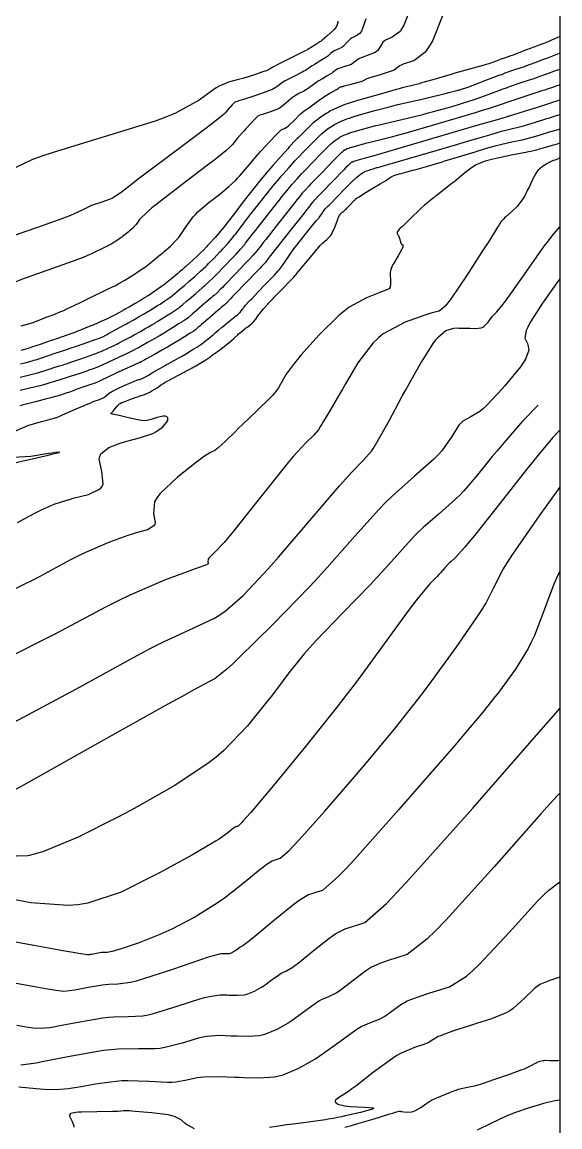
# Model space of a CAD drawing. Header units: metres. Extents: x 837117 to 838479, y 1189012 to 1191015.
# Drawn here: x 838386.8 to 838476.5, y 1190327.7 to 1190512 of the extents above; entities that cross this region are included whole.
import ezdxf

# ---------------------------------------------------------------- set-up
doc = ezdxf.new("R2010")
doc.units = ezdxf.units.M
doc.header["$LTSCALE"] = 0.3
for name, color, linetype in [('COTAS 10', 1, 'Continuous'), ('COTAS INT', 252, 'Continuous'), ('MARCO IMP', 130, 'Continuous')]:
    doc.layers.add(name, color=color, linetype=linetype)

msp = doc.modelspace()

# ---------------------------------------------------------------- linework, layer by layer
at = {"layer": 'COTAS 10'}
for points in [[(838444.13, 1190512.55), (838443.78, 1190511.51), (838443.4, 1190510.48), (838443.27, 1190510.26), (838443.12, 1190510.08), (838442.51, 1190509.67), (838441.85, 1190509.38), (838441.68, 1190509.26), (838441.51, 1190509.13), (838440.94, 1190508.54), (838440.42, 1190507.97), (838440.27, 1190507.84), (838440.13, 1190507.74), (838439.62, 1190507.51), (838439.11, 1190507.32), (838438.97, 1190507.25), (838438.83, 1190507.16), (838438.32, 1190506.77), (838437.8, 1190506.32), (838437.65, 1190506.21), (838437.49, 1190506.1), (838436.91, 1190505.72), (838436.36, 1190505.39), (838436.22, 1190505.3), (838436.09, 1190505.23), (838435.67, 1190504.98), (838435.29, 1190504.75), (838435.19, 1190504.68), (838435.08, 1190504.61), (838434.7, 1190504.33), (838434.06, 1190503.93), (838433.8, 1190503.79), (838433.5, 1190503.63), (838432.1, 1190502.92), (838430.7, 1190502.19), (838430.4, 1190502.01), (838430.13, 1190501.84), (838429.46, 1190501.31), (838428.6, 1190500.78), (838428.22, 1190500.61), (838427.77, 1190500.43), (838425.61, 1190499.68), (838423.54, 1190499.03), (838423.14, 1190498.9), (838422.82, 1190498.8), (838422.29, 1190498.63), (838422.21, 1190498.55), (838422.17, 1190498.5), (838422.12, 1190498.45), (838421.85, 1190498.17), (838421.52, 1190497.81), (838421.43, 1190497.71), (838421.33, 1190497.6), (838421.01, 1190497.22), (838420.7, 1190496.86), (838420.62, 1190496.77), (838420.55, 1190496.69), (838420.3, 1190496.45), (838418.93, 1190495.4), (838418.16, 1190494.81), (838417.2, 1190494.09), (838412.32, 1190490.42), (838407.29, 1190486.62), (838406.23, 1190485.82), (838405.33, 1190485.13), (838403.33, 1190483.57), (838402.2, 1190482.81), (838401.86, 1190482.63), (838401.5, 1190482.46), (838400.07, 1190481.96), (838398.69, 1190481.51), (838398.35, 1190481.37), (838398.03, 1190481.24), (838397.05, 1190480.71), (838395.35, 1190479.92), (838394.58, 1190479.61), (838393.69, 1190479.27), (838389.37, 1190477.74), (838385.14, 1190476.27)], [(838386.5, 1190452.74), (838387.8, 1190453.06), (838389.12, 1190453.4), (838389.44, 1190453.49), (838389.74, 1190453.57), (838390.66, 1190453.86), (838391.47, 1190454.14), (838391.7, 1190454.21), (838391.93, 1190454.29), (838392.79, 1190454.56), (838393.68, 1190454.83), (838393.93, 1190454.91), (838394.18, 1190454.99), (838395.1, 1190455.3), (838396.12, 1190455.64), (838396.42, 1190455.74), (838396.74, 1190455.85), (838397.98, 1190456.28), (838399.27, 1190456.76), (838399.62, 1190456.9), (838399.96, 1190457.04), (838401.16, 1190457.56), (838402.29, 1190458.1), (838402.59, 1190458.25), (838402.89, 1190458.41), (838403.92, 1190458.95), (838404.93, 1190459.5), (838405.21, 1190459.66), (838405.49, 1190459.82), (838406.52, 1190460.39), (838407.45, 1190460.91), (838407.67, 1190461.03), (838407.87, 1190461.15), (838408.46, 1190461.49), (838409.04, 1190461.83), (838409.23, 1190461.95), (838409.44, 1190462.08), (838410.32, 1190462.62), (838411.21, 1190463.19), (838411.43, 1190463.32), (838411.63, 1190463.45), (838412.25, 1190463.85), (838412.78, 1190464.22), (838412.93, 1190464.32), (838413.07, 1190464.43), (838413.59, 1190464.85), (838414.23, 1190465.4), (838414.46, 1190465.59), (838414.71, 1190465.8), (838415.77, 1190466.71), (838416.83, 1190467.63), (838417.07, 1190467.85), (838417.3, 1190468.05), (838417.95, 1190468.63), (838418.67, 1190469.32), (838418.93, 1190469.59), (838419.23, 1190469.89), (838420.57, 1190471.27), (838421.91, 1190472.67), (838422.21, 1190472.99), (838422.48, 1190473.28), (838423.22, 1190474.08), (838423.77, 1190474.71), (838423.93, 1190474.9), (838424.08, 1190475.09), (838424.64, 1190475.82), (838425.45, 1190476.88), (838425.76, 1190477.29), (838426.11, 1190477.74), (838427.71, 1190479.78), (838429.34, 1190481.83), (838429.71, 1190482.29), (838430.04, 1190482.71), (838430.95, 1190483.85), (838431.63, 1190484.67), (838431.82, 1190484.89), (838432, 1190485.1), (838432.66, 1190485.85), (838433.47, 1190486.72), (838433.75, 1190487.02), (838434.06, 1190487.34), (838435.36, 1190488.69), (838436.63, 1190489.99), (838436.91, 1190490.28), (838437.17, 1190490.54), (838437.83, 1190491.22), (838438.31, 1190491.68), (838438.44, 1190491.8), (838438.58, 1190491.91), (838439.06, 1190492.3), (838439.57, 1190492.64), (838439.72, 1190492.73), (838439.88, 1190492.82), (838440.47, 1190493.1), (838441.08, 1190493.35), (838441.25, 1190493.42), (838441.42, 1190493.48), (838442.02, 1190493.67), (838444.21, 1190494.29), (838445.8, 1190494.71), (838446.41, 1190494.86), (838447.09, 1190495.02), (838450.17, 1190495.75), (838453.62, 1190496.59), (838454.54, 1190496.82), (838455.44, 1190497.06), (838458.53, 1190497.92), (838461.33, 1190498.78), (838462.05, 1190499.01), (838462.73, 1190499.25), (838464.99, 1190500.07), (838467.03, 1190500.84), (838467.58, 1190501.04), (838468.13, 1190501.24), (838470.06, 1190501.88), (838471.8, 1190502.45), (838472.22, 1190502.59), (838472.62, 1190502.73), (838473.86, 1190503.18), (838474.92, 1190503.57), (838475.21, 1190503.68), (838475.49, 1190503.78), (838476.51, 1190504.15), (838476.51, 1190504.15)], [(838476.51, 1190491.78), (838476.33, 1190491.72), (838476.03, 1190491.63), (838474.84, 1190491.28), (838473.72, 1190490.96), (838473.47, 1190490.88), (838473.23, 1190490.81), (838472.59, 1190490.62), (838471.69, 1190490.4), (838471.3, 1190490.32), (838470.84, 1190490.22), (838468.67, 1190489.81), (838466.39, 1190489.36), (838465.86, 1190489.25), (838465.38, 1190489.14), (838464.03, 1190488.77), (838463.05, 1190488.4), (838462.8, 1190488.28), (838462.56, 1190488.16), (838461.79, 1190487.69), (838461.08, 1190487.15), (838460.88, 1190486.99), (838460.68, 1190486.83), (838459.95, 1190486.22), (838459.09, 1190485.5), (838458.81, 1190485.27), (838458.5, 1190485.03), (838457.23, 1190484.05), (838456.02, 1190483.13), (838455.75, 1190482.92), (838455.51, 1190482.73), (838454.88, 1190482.23), (838454.46, 1190481.88), (838454.35, 1190481.78), (838454.24, 1190481.69), (838453.88, 1190481.39), (838453.36, 1190480.92), (838453.15, 1190480.73), (838452.92, 1190480.51), (838451.88, 1190479.49), (838450.89, 1190478.52), (838450.7, 1190478.33), (838450.54, 1190478.17), (838450.26, 1190477.89), (838450.2, 1190477.85), (838450.19, 1190477.84), (838450.17, 1190477.83), (838450.12, 1190477.8), (838450.07, 1190477.77), (838450.04, 1190477.75), (838449.99, 1190477.71), (838449.89, 1190477.63), (838449.85, 1190477.58), (838449.8, 1190477.53), (838449.58, 1190477.29), (838449.4, 1190477.02), (838449.37, 1190476.96), (838449.35, 1190476.9), (838449.39, 1190476.71), (838449.5, 1190476.51), (838449.53, 1190476.44), (838449.57, 1190476.37), (838449.69, 1190476.07), (838449.81, 1190475.74), (838449.83, 1190475.65), (838449.86, 1190475.56), (838449.93, 1190475.26), (838450.02, 1190475), (838450.05, 1190474.95), (838450.09, 1190474.91), (838450.29, 1190474.8), (838450.3, 1190474.49), (838450.24, 1190474.31), (838450.14, 1190474.09), (838449.51, 1190472.97), (838448.81, 1190471.79), (838448.67, 1190471.53), (838448.55, 1190471.3), (838448.29, 1190470.72), (838448.21, 1190470.2), (838448.21, 1190470.02), (838448.2, 1190469.81), (838448.23, 1190468.91), (838448.23, 1190468.07), (838448.21, 1190467.9), (838448.18, 1190467.76), (838448.01, 1190467.48), (838447.29, 1190467.2), (838446.92, 1190467.05), (838446.47, 1190466.88), (838444.24, 1190466), (838441.37, 1190464.4), (838440.52, 1190463.77), (838439.92, 1190463.27), (838439.65, 1190463.05), (838436.31, 1190459.78), (838433.36, 1190456.46), (838432.72, 1190455.71), (838432.17, 1190455.04), (838430.86, 1190453.23), (838430.19, 1190452.08), (838430.04, 1190451.82), (838429.91, 1190451.58), (838429.59, 1190450.95), (838428.9, 1190450.08), (838428.54, 1190449.69), (838428.1, 1190449.24), (838425.91, 1190447.1), (838423.49, 1190444.78), (838422.91, 1190444.22), (838422.37, 1190443.69), (838420.71, 1190442.09), (838419.48, 1190440.96), (838419.2, 1190440.73), (838418.95, 1190440.54), (838418.25, 1190440.17), (838417.08, 1190439.46), (838416.53, 1190439.06), (838415.88, 1190438.58), (838412.7, 1190436.09), (838409.77, 1190433.28), (838409.27, 1190432.6), (838408.91, 1190431.95), (838408.73, 1190429.96), (838409.01, 1190428.49), (838408.93, 1190428.18), (838408.79, 1190427.92), (838407.71, 1190427.3), (838405.82, 1190426.77), (838405.16, 1190426.56), (838404.44, 1190426.32), (838401.35, 1190425.2), (838397.37, 1190423.5), (838396.1, 1190422.88), (838394.75, 1190422.2), (838389.26, 1190419.24), (838383.34, 1190416.31)], [(838476.51, 1190443.88), (838475.29, 1190442.63), (838472.84, 1190439.7), (838471.93, 1190438.58), (838470.93, 1190437.33), (838466.49, 1190431.69), (838462.26, 1190426.34), (838461.39, 1190425.27), (838460.65, 1190424.38), (838459.06, 1190422.63), (838458.35, 1190422.01), (838458.16, 1190421.83), (838457.98, 1190421.64), (838457.34, 1190420.94), (838456.58, 1190420.08), (838456.32, 1190419.8), (838456.03, 1190419.51), (838454.83, 1190418.28), (838452.85, 1190415.93), (838452.07, 1190414.92), (838451.2, 1190413.76), (838447.22, 1190408.28), (838442.39, 1190401.71), (838440.98, 1190399.86), (838439.54, 1190397.99), (838434.08, 1190391.14), (838429.23, 1190385.23), (838428.18, 1190383.95), (838427.25, 1190382.83), (838424.94, 1190380.1), (838423.7, 1190378.72), (838423.45, 1190378.45), (838423.24, 1190378.23), (838422.82, 1190377.85), (838422.66, 1190377.81), (838422.58, 1190377.78), (838422.43, 1190377.73), (838422.15, 1190377.55), (838422.02, 1190377.45), (838421.86, 1190377.33), (838421.13, 1190376.73), (838419.67, 1190375.7), (838419.06, 1190375.32), (838418.36, 1190374.89), (838415.09, 1190372.98), (838410.95, 1190370.71), (838409.7, 1190370.05), (838408.4, 1190369.38), (838403.33, 1190366.86), (838397.74, 1190365), (838396.12, 1190364.74), (838394.47, 1190364.6), (838388.23, 1190365.05), (838382.35, 1190366.16)], [(838386.27, 1190334.35), (838389.14, 1190334.07), (838389.83, 1190334.02), (838390.48, 1190333.98), (838392.48, 1190333.93), (838394.54, 1190334.08), (838395.22, 1190334.17), (838395.96, 1190334.28), (838399.06, 1190334.84), (838401.52, 1190335.19), (838402.5, 1190335.33), (838403.46, 1190335.4), (838404.43, 1190335.43), (838407.94, 1190335.3), (838411.06, 1190335.14), (838411.78, 1190335.15), (838412.44, 1190335.19), (838414.29, 1190335.52), (838415.98, 1190335.91), (838416.54, 1190335.98), (838417.13, 1190336.03), (838419.6, 1190336.07), (838422.28, 1190335.99), (838423.01, 1190335.96), (838423.74, 1190335.94), (838426.32, 1190335.84), (838428.9, 1190336.03), (838429.62, 1190336.19), (838430.34, 1190336.39), (838432.97, 1190337.47), (838435.63, 1190338.99), (838436.37, 1190339.47), (838437.1, 1190339.96), (838439.79, 1190341.94), (838442.23, 1190343.73), (838442.82, 1190344.1), (838443.38, 1190344.42), (838445.07, 1190345.16), (838446.51, 1190345.71), (838446.9, 1190345.92), (838447.29, 1190346.14), (838448.68, 1190347.15), (838450.15, 1190348.19), (838450.59, 1190348.45), (838451.05, 1190348.68), (838452.85, 1190349.4), (838454.81, 1190350.03), (838455.37, 1190350.21), (838455.94, 1190350.39), (838458.08, 1190351.05), (838460.95, 1190352.84), (838461.98, 1190353.74), (838463.12, 1190354.81), (838468.07, 1190360.11), (838472.8, 1190365.33), (838473.8, 1190366.35), (838474.66, 1190367.18), (838476.51, 1190368.56)]]:
    msp.add_lwpolyline(points, dxfattribs=at)
at = {"layer": 'COTAS INT'}
for points in [[(838451.61, 1190514.25), (838450.5, 1190511.48), (838450.17, 1190510.91), (838449.84, 1190510.43), (838448.54, 1190509.45), (838447.4, 1190508.97), (838447.17, 1190508.81), (838446.97, 1190508.64), (838446.56, 1190507.95), (838446.14, 1190507.25), (838445.94, 1190507.09), (838445.7, 1190506.93), (838444.54, 1190506.45), (838443.35, 1190506.04), (838443.09, 1190505.93), (838442.87, 1190505.82), (838442.34, 1190505.4), (838441.88, 1190505.02), (838441.71, 1190504.93), (838441.52, 1190504.84), (838440.66, 1190504.57), (838439.81, 1190504.32), (838439.62, 1190504.25), (838439.46, 1190504.19), (838439.03, 1190503.92), (838438.72, 1190503.67), (838438.64, 1190503.6), (838438.55, 1190503.54), (838438.21, 1190503.32), (838437.8, 1190503.07), (838437.66, 1190502.99), (838437.51, 1190502.9), (838436.89, 1190502.54), (838436.21, 1190502.12), (838436.01, 1190501.99), (838435.82, 1190501.86), (838435.11, 1190501.34), (838434.35, 1190500.81), (838434.12, 1190500.67), (838433.89, 1190500.53), (838432.98, 1190500.05), (838432.08, 1190499.53), (838431.84, 1190499.37), (838431.62, 1190499.19), (838430.86, 1190498.5), (838430.01, 1190497.81), (838429.72, 1190497.64), (838429.41, 1190497.47), (838428.09, 1190496.95), (838426.9, 1190496.57), (838426.67, 1190496.5), (838426.48, 1190496.44), (838426.15, 1190496.32), (838425.94, 1190496.11), (838425.82, 1190495.99), (838425.68, 1190495.84), (838424.95, 1190495.08), (838424.06, 1190494.12), (838423.82, 1190493.85), (838423.57, 1190493.57), (838422.7, 1190492.54), (838421.88, 1190491.58), (838421.67, 1190491.35), (838421.46, 1190491.14), (838420.79, 1190490.49), (838419.3, 1190489.3), (838418.57, 1190488.74), (838417.71, 1190488.09), (838413.49, 1190484.9), (838409.3, 1190481.67), (838408.46, 1190480.99), (838407.76, 1190480.4), (838406.39, 1190479.04), (838405.93, 1190478.36), (838405.8, 1190478.19), (838405.67, 1190478.04), (838405.19, 1190477.56), (838404.72, 1190477.16), (838404.59, 1190477.05), (838404.47, 1190476.95), (838404.01, 1190476.57), (838403.57, 1190476.21), (838403.44, 1190476.12), (838403.32, 1190476.03), (838402.86, 1190475.71), (838402.42, 1190475.42), (838402.3, 1190475.35), (838402.18, 1190475.27), (838401.76, 1190475.01), (838401.32, 1190474.76), (838401.19, 1190474.69), (838401.06, 1190474.62), (838400.53, 1190474.36), (838399.86, 1190474.04), (838399.64, 1190473.93), (838399.4, 1190473.81), (838398.4, 1190473.32), (838396.71, 1190472.61), (838396.05, 1190472.35), (838395.29, 1190472.07), (838391.85, 1190470.85), (838388.41, 1190469.66), (838387.66, 1190469.39), (838387, 1190469.15), (838385.35, 1190468.51)], [(838386.63, 1190461.33), (838388.48, 1190461.8), (838390.05, 1190462.44), (838390.44, 1190462.6), (838390.81, 1190462.74), (838391.97, 1190463.16), (838393.28, 1190463.69), (838393.74, 1190463.89), (838394.25, 1190464.12), (838396.44, 1190465.17), (838398.67, 1190466.27), (838399.2, 1190466.53), (838399.7, 1190466.77), (838401.18, 1190467.48), (838402.35, 1190468.06), (838402.65, 1190468.22), (838402.94, 1190468.38), (838403.91, 1190468.94), (838404.83, 1190469.51), (838405.09, 1190469.67), (838405.36, 1190469.84), (838406.35, 1190470.48), (838407.36, 1190471.18), (838407.64, 1190471.38), (838407.92, 1190471.59), (838408.91, 1190472.38), (838409.91, 1190473.22), (838410.2, 1190473.46), (838410.48, 1190473.7), (838411.53, 1190474.59), (838412.58, 1190475.65), (838412.87, 1190475.99), (838413.16, 1190476.36), (838414.19, 1190477.88), (838415.35, 1190479.47), (838415.73, 1190479.89), (838416.12, 1190480.3), (838417.75, 1190481.7), (838419.36, 1190482.94), (838419.76, 1190483.25), (838420.13, 1190483.55), (838421.29, 1190484.53), (838422.38, 1190485.58), (838422.71, 1190485.93), (838423.05, 1190486.3), (838424.39, 1190487.86), (838425.82, 1190489.54), (838426.21, 1190489.99), (838426.61, 1190490.44), (838428.05, 1190492), (838429.23, 1190493.23), (838429.47, 1190493.47), (838429.66, 1190493.67), (838430.01, 1190494.01), (838430.15, 1190494.07), (838430.21, 1190494.1), (838430.27, 1190494.12), (838430.57, 1190494.22), (838431.04, 1190494.51), (838431.22, 1190494.66), (838431.41, 1190494.83), (838432.27, 1190495.69), (838433.11, 1190496.55), (838433.29, 1190496.72), (838433.45, 1190496.87), (838433.86, 1190497.18), (838434.28, 1190497.44), (838434.45, 1190497.56), (838434.64, 1190497.7), (838435.53, 1190498.36), (838436.56, 1190499.11), (838436.84, 1190499.3), (838437.12, 1190499.49), (838438.12, 1190500.1), (838438.94, 1190500.58), (838439.1, 1190500.67), (838439.24, 1190500.75), (838439.51, 1190500.91), (838439.6, 1190500.97), (838439.62, 1190500.99), (838439.65, 1190501.01), (838439.73, 1190501.08), (838440.08, 1190501.21), (838440.28, 1190501.26), (838440.51, 1190501.33), (838441.71, 1190501.62), (838442.91, 1190501.94), (838443.15, 1190502.01), (838443.35, 1190502.07), (838443.73, 1190502.26), (838444.23, 1190502.5), (838444.51, 1190502.6), (838444.85, 1190502.71), (838446.56, 1190503.24), (838448.27, 1190503.78), (838448.6, 1190503.91), (838448.87, 1190504.03), (838449.34, 1190504.38), (838449.82, 1190504.73), (838450.09, 1190504.85), (838450.43, 1190504.99), (838452.16, 1190505.56), (838454.2, 1190507.11), (838454.73, 1190507.86), (838455.24, 1190508.75), (838456.98, 1190513.1)], [(838439.46, 1190512.13), (838439.48, 1190511.93), (838439.23, 1190511.27), (838438.83, 1190510.76), (838438.75, 1190510.66), (838438.69, 1190510.58), (838438.57, 1190510.45), (838438.41, 1190510.32), (838438.32, 1190510.24), (838438.21, 1190510.14), (838437.62, 1190509.61), (838436.88, 1190508.98), (838436.66, 1190508.82), (838436.44, 1190508.66), (838435.61, 1190508.12), (838434.92, 1190507.7), (838434.78, 1190507.62), (838434.66, 1190507.55), (838434.44, 1190507.42), (838434.38, 1190507.38), (838434.37, 1190507.37), (838434.35, 1190507.36), (838434.28, 1190507.31), (838433.78, 1190507.05), (838433.48, 1190506.9), (838433.11, 1190506.72), (838431.23, 1190505.79), (838429.33, 1190504.85), (838428.95, 1190504.65), (838428.64, 1190504.48), (838428.05, 1190504.12), (838427.55, 1190503.87), (838427.29, 1190503.77), (838426.97, 1190503.66), (838425.4, 1190503.13), (838423.6, 1190502.58), (838423.14, 1190502.45), (838422.7, 1190502.33), (838421.25, 1190501.96), (838419.68, 1190501.3), (838419.17, 1190501), (838418.62, 1190500.65), (838416.36, 1190498.96), (838412.41, 1190496.79), (838410.8, 1190496.13), (838408.97, 1190495.46), (838400.49, 1190492.82), (838391.95, 1190490.24), (838390.08, 1190489.59), (838388.43, 1190488.98), (838384.27, 1190486.99)], [(838476.51, 1190509.56), (838475.49, 1190509.11), (838475.09, 1190508.94), (838474.76, 1190508.8), (838474.11, 1190508.53), (838473.48, 1190508.3), (838473.17, 1190508.18), (838472.8, 1190508.04), (838470.96, 1190507.34), (838469.08, 1190506.64), (838468.69, 1190506.49), (838468.34, 1190506.36), (838467.57, 1190506.09), (838467.05, 1190505.91), (838466.88, 1190505.85), (838466.69, 1190505.78), (838465.87, 1190505.47), (838464.64, 1190505.04), (838464.19, 1190504.9), (838463.68, 1190504.75), (838461.44, 1190504.12), (838459, 1190503.44), (838458.37, 1190503.26), (838457.76, 1190503.09), (838455.69, 1190502.48), (838453.89, 1190501.94), (838453.44, 1190501.82), (838453.01, 1190501.7), (838451.63, 1190501.35), (838450.19, 1190500.99), (838449.71, 1190500.87), (838449.21, 1190500.73), (838447.12, 1190500.15), (838442.6, 1190498.86), (838441.35, 1190498.47), (838441, 1190498.34), (838440.66, 1190498.21), (838439.38, 1190497.7), (838438.16, 1190497.1), (838437.84, 1190496.92), (838437.53, 1190496.74), (838436.47, 1190496.03), (838435.47, 1190495.23), (838435.2, 1190494.99), (838434.92, 1190494.75), (838433.94, 1190493.8), (838433.08, 1190492.92), (838432.88, 1190492.73), (838432.7, 1190492.54), (838432.21, 1190492.04), (838431.65, 1190491.45), (838431.43, 1190491.2), (838431.17, 1190490.92), (838429.99, 1190489.63), (838428.61, 1190488.06), (838428.22, 1190487.61), (838427.83, 1190487.15), (838426.41, 1190485.43), (838425.18, 1190483.91), (838424.9, 1190483.57), (838424.67, 1190483.28), (838424.05, 1190482.51), (838423.49, 1190481.77), (838423.28, 1190481.5), (838423.04, 1190481.18), (838422, 1190479.78), (838420.81, 1190478.22), (838420.48, 1190477.81), (838420.15, 1190477.41), (838418.98, 1190476.05), (838417.97, 1190474.94), (838417.75, 1190474.7), (838417.55, 1190474.49), (838417.06, 1190473.96), (838416.58, 1190473.48), (838416.39, 1190473.3), (838416.18, 1190473.11), (838415.22, 1190472.22), (838414.28, 1190471.36), (838414.08, 1190471.18), (838413.9, 1190471.02), (838413.49, 1190470.66), (838413.08, 1190470.31), (838412.91, 1190470.16), (838412.71, 1190469.99), (838411.78, 1190469.2), (838410.68, 1190468.31), (838410.37, 1190468.08), (838410.06, 1190467.85), (838408.93, 1190467.07), (838407.98, 1190466.44), (838407.78, 1190466.31), (838407.6, 1190466.2), (838407.22, 1190465.96), (838406.87, 1190465.74), (838406.71, 1190465.65), (838406.53, 1190465.54), (838405.68, 1190465.04), (838404.82, 1190464.54), (838404.64, 1190464.44), (838404.48, 1190464.35), (838404.11, 1190464.14), (838403.8, 1190463.97), (838403.68, 1190463.9), (838403.55, 1190463.83), (838402.95, 1190463.5), (838402.21, 1190463.1), (838401.99, 1190462.99), (838401.76, 1190462.87), (838400.88, 1190462.44), (838399.83, 1190461.97), (838399.5, 1190461.82), (838399.15, 1190461.67), (838397.73, 1190461.08), (838396.28, 1190460.5), (838395.92, 1190460.35), (838395.57, 1190460.22), (838394.42, 1190459.8), (838393.52, 1190459.48), (838393.33, 1190459.42), (838393.17, 1190459.36), (838392.77, 1190459.22), (838392.55, 1190459.15), (838392.48, 1190459.13), (838392.42, 1190459.11), (838392.2, 1190459.04), (838391.7, 1190458.88), (838391.46, 1190458.79), (838391.18, 1190458.7), (838389.8, 1190458.22), (838388.39, 1190457.74), (838388.08, 1190457.64), (838387.82, 1190457.55), (838387.18, 1190457.36), (838386.58, 1190457.22)], [(838386.54, 1190454.98), (838387.49, 1190455.21), (838388.47, 1190455.47), (838388.76, 1190455.56), (838389.06, 1190455.65), (838390.23, 1190456.04), (838391.32, 1190456.42), (838391.58, 1190456.5), (838391.82, 1190456.58), (838392.5, 1190456.8), (838393.05, 1190456.97), (838393.21, 1190457.02), (838393.36, 1190457.07), (838393.94, 1190457.26), (838394.81, 1190457.56), (838395.15, 1190457.68), (838395.54, 1190457.81), (838397.31, 1190458.43), (838399.01, 1190459.03), (838399.35, 1190459.16), (838399.64, 1190459.27), (838400.24, 1190459.5), (838400.74, 1190459.75), (838400.97, 1190459.88), (838401.23, 1190460.02), (838402.53, 1190460.73), (838403.9, 1190461.48), (838404.22, 1190461.66), (838404.51, 1190461.81), (838405.32, 1190462.26), (838405.97, 1190462.63), (838406.16, 1190462.74), (838406.35, 1190462.85), (838407.07, 1190463.26), (838407.79, 1190463.69), (838407.97, 1190463.8), (838408.15, 1190463.91), (838408.77, 1190464.29), (838409.41, 1190464.69), (838409.6, 1190464.82), (838409.8, 1190464.95), (838410.59, 1190465.46), (838411.42, 1190466.03), (838411.65, 1190466.2), (838411.88, 1190466.37), (838412.69, 1190467.03), (838413.47, 1190467.7), (838413.68, 1190467.88), (838413.89, 1190468.05), (838414.63, 1190468.68), (838415.36, 1190469.33), (838415.58, 1190469.51), (838415.79, 1190469.7), (838416.58, 1190470.42), (838417.42, 1190471.21), (838417.66, 1190471.45), (838417.9, 1190471.69), (838418.81, 1190472.61), (838419.73, 1190473.58), (838419.98, 1190473.84), (838420.22, 1190474.11), (838421.1, 1190475.06), (838421.96, 1190476.06), (838422.2, 1190476.36), (838422.45, 1190476.66), (838423.32, 1190477.8), (838424.25, 1190479.03), (838424.52, 1190479.39), (838424.8, 1190479.76), (838425.88, 1190481.15), (838427, 1190482.55), (838427.31, 1190482.93), (838427.61, 1190483.31), (838428.68, 1190484.64), (838429.73, 1190485.91), (838430.02, 1190486.25), (838430.3, 1190486.58), (838431.33, 1190487.74), (838432.32, 1190488.82), (838432.59, 1190489.11), (838432.86, 1190489.39), (838433.79, 1190490.37), (838434.67, 1190491.27), (838434.9, 1190491.5), (838435.12, 1190491.73), (838435.89, 1190492.51), (838436.62, 1190493.21), (838436.82, 1190493.4), (838437.03, 1190493.57), (838437.77, 1190494.16), (838438.55, 1190494.69), (838438.78, 1190494.83), (838439.02, 1190494.96), (838439.93, 1190495.4), (838440.87, 1190495.78), (838441.13, 1190495.88), (838441.39, 1190495.97), (838442.31, 1190496.26), (838445.66, 1190497.22), (838447.86, 1190497.8), (838448.64, 1190498), (838449.5, 1190498.21), (838453.23, 1190499.09), (838456.7, 1190499.91), (838457.4, 1190500.07), (838457.98, 1190500.21), (838459.12, 1190500.5), (838459.54, 1190500.63), (838459.67, 1190500.66), (838459.8, 1190500.7), (838460.29, 1190500.84), (838461.2, 1190501.14), (838461.59, 1190501.28), (838462.04, 1190501.45), (838464.15, 1190502.27), (838466.38, 1190503.12), (838466.91, 1190503.32), (838467.4, 1190503.5), (838468.81, 1190503.99), (838470.07, 1190504.41), (838470.45, 1190504.54), (838470.85, 1190504.68), (838472.41, 1190505.26), (838473.86, 1190505.81), (838474.19, 1190505.93), (838474.49, 1190506.04), (838475.31, 1190506.34), (838476.15, 1190506.66), (838476.46, 1190506.79), (838476.51, 1190506.81)], [(838476.51, 1190501.53), (838476.5, 1190501.53), (838476.22, 1190501.43), (838475.98, 1190501.34), (838475.3, 1190501.09), (838474.39, 1190500.78), (838473.99, 1190500.64), (838473.52, 1190500.49), (838471.31, 1190499.78), (838469, 1190499.03), (838468.47, 1190498.85), (838468, 1190498.69), (838466.71, 1190498.22), (838464.56, 1190497.52), (838463.55, 1190497.21), (838462.36, 1190496.85), (838456.56, 1190495.13), (838450.62, 1190493.42), (838449.34, 1190493.06), (838448.22, 1190492.75), (838445.52, 1190492.04), (838444.09, 1190491.7), (838443.77, 1190491.62), (838443.49, 1190491.55), (838442.75, 1190491.36), (838441.73, 1190491.07), (838441.45, 1190490.98), (838441.37, 1190490.95), (838441.29, 1190490.92), (838441.01, 1190490.81), (838440.73, 1190490.67), (838440.66, 1190490.63), (838440.59, 1190490.59), (838440.35, 1190490.43), (838440.13, 1190490.25), (838440.07, 1190490.2), (838440.01, 1190490.15), (838439.78, 1190489.93), (838439.21, 1190489.35), (838438.93, 1190489.06), (838438.6, 1190488.71), (838436.94, 1190487.01), (838435.26, 1190485.29), (838434.92, 1190484.93), (838434.63, 1190484.62), (838434, 1190483.96), (838433.7, 1190483.62), (838433.62, 1190483.53), (838433.53, 1190483.43), (838433.23, 1190483.06), (838432.48, 1190482.12), (838432.11, 1190481.66), (838431.68, 1190481.11), (838429.55, 1190478.41), (838427.43, 1190475.73), (838427, 1190475.19), (838426.65, 1190474.73), (838425.95, 1190473.84), (838425.71, 1190473.52), (838425.65, 1190473.44), (838425.58, 1190473.36), (838425.35, 1190473.09), (838424.74, 1190472.45), (838424.44, 1190472.13), (838424.08, 1190471.76), (838422.32, 1190469.92), (838420.56, 1190468.1), (838420.21, 1190467.73), (838419.91, 1190467.43), (838419.32, 1190466.83), (838418.81, 1190466.39), (838418.57, 1190466.18), (838418.29, 1190465.94), (838416.9, 1190464.74), (838415.52, 1190463.55), (838415.23, 1190463.31), (838414.99, 1190463.1), (838414.49, 1190462.67), (838414.27, 1190462.49), (838414.21, 1190462.45), (838414.14, 1190462.4), (838413.92, 1190462.24), (838413.46, 1190461.96), (838413.26, 1190461.83), (838413.02, 1190461.68), (838411.87, 1190460.96), (838410.73, 1190460.25), (838410.49, 1190460.1), (838410.29, 1190459.97), (838409.85, 1190459.71), (838409.4, 1190459.45), (838409.19, 1190459.33), (838408.94, 1190459.19), (838407.73, 1190458.52), (838406.47, 1190457.82), (838406.2, 1190457.66), (838405.95, 1190457.53), (838405.31, 1190457.17), (838404.54, 1190456.79), (838404.21, 1190456.63), (838403.84, 1190456.46), (838402.07, 1190455.63), (838400.28, 1190454.81), (838399.88, 1190454.64), (838399.53, 1190454.49), (838398.66, 1190454.14), (838397.94, 1190453.89), (838397.69, 1190453.8), (838397.42, 1190453.71), (838396.27, 1190453.33), (838395, 1190452.92), (838394.65, 1190452.81), (838394.31, 1190452.7), (838393.08, 1190452.31), (838392.04, 1190451.99), (838391.82, 1190451.92), (838391.61, 1190451.85), (838391.09, 1190451.68), (838390.42, 1190451.49), (838390.12, 1190451.41), (838389.78, 1190451.32), (838388.11, 1190450.9), (838386.46, 1190450.5)], [(838476.51, 1190498.95), (838476.47, 1190498.94), (838475.81, 1190498.73), (838475.41, 1190498.61), (838474.92, 1190498.45), (838472.38, 1190497.64), (838469.83, 1190496.82), (838469.33, 1190496.67), (838468.93, 1190496.54), (838468.23, 1190496.33), (838468.13, 1190496.31), (838468.1, 1190496.3), (838468.08, 1190496.29), (838467.99, 1190496.27), (838467.9, 1190496.24), (838467.87, 1190496.23), (838467.83, 1190496.22), (838467.7, 1190496.18), (838465.64, 1190495.58), (838462.85, 1190494.76), (838446.81, 1190490.08), (838445.28, 1190489.64), (838444.05, 1190489.28), (838442.06, 1190488.7), (838442.01, 1190488.69), (838441.98, 1190488.68), (838441.93, 1190488.66), (838441.88, 1190488.64), (838441.86, 1190488.64), (838441.85, 1190488.64), (838441.81, 1190488.62), (838441.77, 1190488.61), (838441.76, 1190488.6), (838441.75, 1190488.6), (838441.72, 1190488.58), (838441.69, 1190488.56), (838441.68, 1190488.55), (838441.67, 1190488.54), (838441.61, 1190488.5), (838441.11, 1190487.99), (838440.82, 1190487.7), (838440.46, 1190487.33), (838438.61, 1190485.43), (838436.76, 1190483.52), (838436.4, 1190483.16), (838436.11, 1190482.86), (838435.62, 1190482.35), (838435.57, 1190482.29), (838435.55, 1190482.28), (838435.54, 1190482.26), (838435.5, 1190482.23), (838435.46, 1190482.19), (838435.45, 1190482.19), (838435.45, 1190482.18), (838435.42, 1190482.14), (838435.38, 1190482.1), (838435.38, 1190482.08), (838435.36, 1190482.07), (838435.33, 1190482.01), (838435.29, 1190481.95), (838435.27, 1190481.93), (838435.26, 1190481.91), (838435.21, 1190481.86), (838434.62, 1190481.12), (838434.26, 1190480.68), (838433.83, 1190480.12), (838431.56, 1190477.25), (838429.28, 1190474.36), (838428.84, 1190473.8), (838428.48, 1190473.34), (838427.85, 1190472.53), (838427.76, 1190472.4), (838427.74, 1190472.36), (838427.71, 1190472.32), (838427.63, 1190472.19), (838427.53, 1190472.06), (838427.49, 1190472.02), (838427.46, 1190471.98), (838427.32, 1190471.82), (838426.73, 1190471.22), (838426.43, 1190470.9), (838426.05, 1190470.51), (838424.16, 1190468.54), (838422.29, 1190466.59), (838421.92, 1190466.21), (838421.63, 1190465.89), (838421.11, 1190465.35), (838421.04, 1190465.26), (838421.02, 1190465.24), (838421.01, 1190465.22), (838420.96, 1190465.15), (838420.91, 1190465.09), (838420.9, 1190465.08), (838420.89, 1190465.07), (838420.83, 1190465.03), (838420.75, 1190464.96), (838420.72, 1190464.94), (838420.68, 1190464.91), (838420.52, 1190464.77), (838420.03, 1190464.36), (838419.79, 1190464.16), (838419.5, 1190463.92), (838418.1, 1190462.72), (838416.7, 1190461.52), (838416.42, 1190461.28), (838416.18, 1190461.08), (838415.7, 1190460.67), (838415.53, 1190460.53), (838415.49, 1190460.5), (838415.45, 1190460.47), (838415.32, 1190460.39), (838414.94, 1190460.15), (838414.74, 1190460.03), (838414.5, 1190459.88), (838413.27, 1190459.11), (838412.03, 1190458.34), (838411.77, 1190458.19), (838411.56, 1190458.06), (838411.14, 1190457.8), (838410.69, 1190457.56), (838410.46, 1190457.43), (838410.19, 1190457.28), (838408.86, 1190456.54), (838407.54, 1190455.8), (838407.28, 1190455.66), (838407.06, 1190455.54), (838406.68, 1190455.32), (838406.6, 1190455.26), (838406.58, 1190455.25), (838406.56, 1190455.24), (838406.48, 1190455.21), (838406.4, 1190455.19), (838406.38, 1190455.18), (838406.35, 1190455.17), (838406.26, 1190455.13), (838405.67, 1190454.87), (838405.33, 1190454.71), (838404.93, 1190454.53), (838402.83, 1190453.56), (838400.76, 1190452.6), (838400.36, 1190452.41), (838400.03, 1190452.25), (838399.49, 1190451.98), (838399.18, 1190451.84), (838398.99, 1190451.77), (838398.77, 1190451.69), (838397.62, 1190451.3), (838396.4, 1190450.89), (838396.14, 1190450.8), (838395.9, 1190450.72), (838395.3, 1190450.48), (838394.73, 1190450.26), (838394.52, 1190450.19), (838394.27, 1190450.11), (838393.18, 1190449.77), (838391.78, 1190449.36), (838391.34, 1190449.24), (838390.88, 1190449.11), (838389.02, 1190448.62), (838387.24, 1190448.16), (838386.82, 1190448.05), (838386.44, 1190447.95)], [(838385.47, 1190443.69), (838387.73, 1190444.7), (838390.02, 1190445.34), (838390.49, 1190445.47), (838390.9, 1190445.58), (838391.75, 1190445.82), (838392.12, 1190445.91), (838392.21, 1190445.94), (838392.29, 1190445.96), (838392.57, 1190446.04), (838392.72, 1190446.1), (838393.22, 1190446.3), (838393.54, 1190446.44), (838393.93, 1190446.61), (838395.83, 1190447.44), (838397.82, 1190448.31), (838398.26, 1190448.49), (838398.66, 1190448.66), (838399.68, 1190449.04), (838400.31, 1190449.3), (838400.45, 1190449.37), (838400.58, 1190449.45), (838400.93, 1190449.76), (838401.4, 1190450.15), (838401.61, 1190450.27), (838401.85, 1190450.41), (838402.99, 1190450.97), (838404.19, 1190451.52), (838404.47, 1190451.64), (838404.74, 1190451.75), (838405.5, 1190452.06), (838406.09, 1190452.28), (838406.24, 1190452.33), (838406.38, 1190452.38), (838406.84, 1190452.54), (838407.27, 1190452.72), (838407.39, 1190452.78), (838407.52, 1190452.85), (838408, 1190453.15), (838408.57, 1190453.52), (838408.75, 1190453.63), (838408.95, 1190453.75), (838409.77, 1190454.22), (838410.66, 1190454.71), (838410.91, 1190454.85), (838411.16, 1190454.98), (838412.06, 1190455.47), (838412.94, 1190455.95), (838413.17, 1190456.08), (838413.41, 1190456.22), (838414.23, 1190456.71), (838414.98, 1190457.18), (838415.17, 1190457.29), (838415.35, 1190457.4), (838415.96, 1190457.76), (838416.59, 1190458.17), (838416.79, 1190458.32), (838417, 1190458.48), (838417.88, 1190459.18), (838418.71, 1190459.88), (838418.91, 1190460.05), (838419.08, 1190460.19), (838419.57, 1190460.61), (838420.06, 1190461.02), (838420.24, 1190461.17), (838420.43, 1190461.32), (838421.25, 1190462), (838422.06, 1190462.64), (838422.23, 1190462.78), (838422.39, 1190462.9), (838422.78, 1190463.2), (838423.02, 1190463.4), (838423.09, 1190463.46), (838423.15, 1190463.53), (838423.36, 1190463.8), (838423.59, 1190464.11), (838423.67, 1190464.21), (838423.75, 1190464.32), (838424.09, 1190464.73), (838424.64, 1190465.35), (838424.86, 1190465.58), (838425.1, 1190465.84), (838426.19, 1190466.98), (838427.36, 1190468.2), (838427.65, 1190468.51), (838427.93, 1190468.79), (838428.82, 1190469.71), (838429.54, 1190470.49), (838429.71, 1190470.69), (838429.87, 1190470.89), (838430.37, 1190471.56), (838430.8, 1190472.21), (838430.92, 1190472.39), (838431.05, 1190472.58), (838431.51, 1190473.26), (838432.14, 1190474.14), (838432.37, 1190474.46), (838432.63, 1190474.79), (838433.77, 1190476.26), (838434.89, 1190477.66), (838435.13, 1190477.95), (838435.35, 1190478.21), (838435.88, 1190478.8), (838436.2, 1190479.16), (838436.29, 1190479.27), (838436.37, 1190479.37), (838436.65, 1190479.79), (838436.9, 1190480.18), (838436.96, 1190480.28), (838437.02, 1190480.37), (838437.22, 1190480.64), (838437.42, 1190480.87), (838437.48, 1190480.93), (838437.54, 1190481), (838437.77, 1190481.21), (838438.04, 1190481.46), (838438.12, 1190481.54), (838438.21, 1190481.63), (838438.56, 1190482), (838439.08, 1190482.55), (838439.28, 1190482.76), (838439.5, 1190482.99), (838440.49, 1190484), (838441.5, 1190485.03), (838441.75, 1190485.27), (838441.97, 1190485.49), (838442.65, 1190486.1), (838443.13, 1190486.51), (838443.24, 1190486.6), (838443.34, 1190486.67), (838443.59, 1190486.86), (838443.81, 1190486.97), (838443.89, 1190487.01), (838443.97, 1190487.04), (838444.31, 1190487.16), (838444.71, 1190487.29), (838444.82, 1190487.33), (838444.94, 1190487.37), (838445.38, 1190487.52), (838445.82, 1190487.66), (838445.95, 1190487.7), (838446.07, 1190487.73), (838446.51, 1190487.85), (838448, 1190488.27), (838448.79, 1190488.49), (838449.75, 1190488.77), (838454.55, 1190490.17), (838459.51, 1190491.62), (838460.57, 1190491.93), (838461.49, 1190492.2), (838463.66, 1190492.84), (838464.84, 1190493.19), (838465.12, 1190493.28), (838465.4, 1190493.36), (838466.24, 1190493.63), (838467.02, 1190493.86), (838467.25, 1190493.92), (838467.48, 1190493.97), (838468.38, 1190494.16), (838469.57, 1190494.44), (838469.99, 1190494.55), (838470.45, 1190494.68), (838472.45, 1190495.3), (838474.36, 1190495.9), (838474.76, 1190496.03), (838475.12, 1190496.14), (838475.93, 1190496.39), (838476.36, 1190496.51), (838476.47, 1190496.55), (838476.51, 1190496.56)], [(838386.01, 1190428.52), (838388.79, 1190430.02), (838389.47, 1190430.36), (838390.12, 1190430.67), (838392.13, 1190431.54), (838394.08, 1190432.19), (838394.68, 1190432.36), (838395.32, 1190432.54), (838397.85, 1190433.17), (838399.84, 1190434.13), (838400.14, 1190434.52), (838400.32, 1190434.96), (838400.07, 1190436.99), (838399.66, 1190439.06), (838399.74, 1190439.52), (838399.91, 1190439.93), (838401.24, 1190441.01), (838403.17, 1190441.72), (838403.73, 1190441.91), (838404.29, 1190442.08), (838406.38, 1190442.65), (838408.27, 1190443.25), (838408.71, 1190443.43), (838409.11, 1190443.63), (838410.23, 1190444.42), (838410.9, 1190445.19), (838411.01, 1190445.37), (838411.09, 1190445.54), (838411.11, 1190446.02), (838410.73, 1190446.25), (838410.55, 1190446.26), (838410.35, 1190446.25), (838409.35, 1190446), (838408.32, 1190445.67), (838408.1, 1190445.61), (838407.89, 1190445.55), (838407.36, 1190445.46), (838406.7, 1190445.52), (838406.42, 1190445.57), (838406.09, 1190445.64), (838404.54, 1190445.99), (838404.53, 1190445.99), (838402.99, 1190446.35), (838402.69, 1190446.42), (838402.43, 1190446.48), (838401.9, 1190446.6), (838401.73, 1190446.64), (838401.7, 1190446.65), (838401.67, 1190446.66), (838401.61, 1190446.69), (838401.61, 1190446.71), (838401.61, 1190446.72), (838401.62, 1190446.73), (838401.66, 1190446.75), (838401.7, 1190446.77), (838401.71, 1190446.77), (838401.72, 1190446.78), (838401.74, 1190446.78), (838401.84, 1190446.9), (838401.9, 1190446.98), (838401.98, 1190447.07), (838402.37, 1190447.55), (838402.78, 1190448.04), (838402.86, 1190448.14), (838402.94, 1190448.22), (838403.14, 1190448.38), (838403.46, 1190448.51), (838403.62, 1190448.57), (838403.81, 1190448.64), (838404.75, 1190449), (838405.82, 1190449.39), (838406.09, 1190449.49), (838406.35, 1190449.58), (838407.19, 1190449.87), (838407.98, 1190450.2), (838408.21, 1190450.31), (838408.44, 1190450.44), (838409.31, 1190450.99), (838410.07, 1190451.5), (838410.23, 1190451.61), (838410.36, 1190451.7), (838410.68, 1190451.9), (838411.13, 1190452.14), (838411.36, 1190452.26), (838411.48, 1190452.33), (838411.63, 1190452.41), (838412.98, 1190453.13), (838414.31, 1190453.84), (838414.57, 1190453.98), (838414.79, 1190454.1), (838415.19, 1190454.32), (838415.46, 1190454.48), (838415.6, 1190454.56), (838415.76, 1190454.66), (838416.59, 1190455.13), (838417.43, 1190455.63), (838417.61, 1190455.74), (838417.76, 1190455.84), (838418.12, 1190456.09), (838418.5, 1190456.39), (838418.67, 1190456.51), (838418.86, 1190456.65), (838419.78, 1190457.32), (838420.8, 1190458.09), (838421.06, 1190458.3), (838421.3, 1190458.5), (838422.1, 1190459.19), (838422.76, 1190459.8), (838422.92, 1190459.95), (838423.08, 1190460.09), (838423.57, 1190460.5), (838424.01, 1190460.85), (838424.03, 1190460.86), (838424.14, 1190460.95), (838424.26, 1190461.04), (838424.72, 1190461.37), (838425.16, 1190461.73), (838425.27, 1190461.85), (838425.38, 1190461.97), (838425.76, 1190462.44), (838426.17, 1190463.01), (838426.31, 1190463.19), (838426.46, 1190463.37), (838427.07, 1190464.12), (838427.66, 1190464.8), (838427.79, 1190464.95), (838427.91, 1190465.09), (838428.21, 1190465.43), (838428.66, 1190465.89), (838428.87, 1190466.1), (838429.11, 1190466.35), (838430.27, 1190467.55), (838431.39, 1190468.7), (838431.61, 1190468.92), (838431.79, 1190469.1), (838432.07, 1190469.39), (838432.09, 1190469.4), (838432.11, 1190469.42), (838432.15, 1190469.45), (838432.37, 1190469.71), (838432.49, 1190469.86), (838432.65, 1190470.05), (838433.43, 1190470.99), (838434.36, 1190472.12), (838434.61, 1190472.43), (838434.86, 1190472.73), (838435.73, 1190473.79), (838436.53, 1190474.71), (838436.74, 1190474.93), (838436.94, 1190475.13), (838437.63, 1190475.71), (838438.24, 1190476.33), (838438.39, 1190476.55), (838438.54, 1190476.8), (838439.01, 1190477.89), (838439.39, 1190478.92), (838439.47, 1190479.13), (838439.54, 1190479.31), (838439.72, 1190479.7), (838439.84, 1190479.88), (838439.88, 1190479.93), (838439.91, 1190479.97), (838440.05, 1190480.11), (838440.2, 1190480.25), (838440.24, 1190480.28), (838440.29, 1190480.32), (838440.45, 1190480.45), (838440.72, 1190480.69), (838440.83, 1190480.79), (838440.95, 1190480.92), (838441.53, 1190481.52), (838442.08, 1190482.1), (838442.19, 1190482.21), (838442.28, 1190482.3), (838442.43, 1190482.47), (838442.68, 1190482.64), (838442.82, 1190482.73), (838443, 1190482.84), (838443.92, 1190483.43), (838445.01, 1190484.1), (838445.3, 1190484.27), (838445.58, 1190484.44), (838446.54, 1190484.99), (838447.33, 1190485.44), (838447.5, 1190485.55), (838447.66, 1190485.65), (838448.04, 1190485.93), (838448.36, 1190486.15), (838448.47, 1190486.21), (838448.6, 1190486.27), (838449.14, 1190486.48), (838449.78, 1190486.69), (838449.98, 1190486.74), (838450.18, 1190486.8), (838450.95, 1190487), (838451.96, 1190487.26), (838452.31, 1190487.35), (838452.68, 1190487.46), (838454.27, 1190487.91), (838456.17, 1190488.47), (838456.74, 1190488.64), (838457.33, 1190488.81), (838459.62, 1190489.5), (838461.84, 1190490.17), (838462.38, 1190490.33), (838462.9, 1190490.49), (838464.49, 1190491), (838465.96, 1190491.42), (838466.4, 1190491.53), (838466.84, 1190491.64), (838468.52, 1190491.98), (838470.21, 1190492.33), (838470.64, 1190492.43), (838471.07, 1190492.54), (838472.52, 1190492.96), (838473.8, 1190493.36), (838474.12, 1190493.46), (838474.42, 1190493.55), (838475.39, 1190493.83), (838476.2, 1190494.07), (838476.4, 1190494.13), (838476.51, 1190494.17)], [(838476.51, 1190489.31), (838476.11, 1190489.14), (838475.97, 1190489.08), (838475.83, 1190489.02), (838475.3, 1190488.82), (838474.71, 1190488.55), (838474.53, 1190488.45), (838474.34, 1190488.34), (838473.59, 1190487.87), (838472.84, 1190487.21), (838472.66, 1190486.98), (838472.48, 1190486.74), (838471.93, 1190485.71), (838471.43, 1190484.58), (838471.28, 1190484.28), (838471.13, 1190483.97), (838470.58, 1190482.9), (838469.91, 1190481.86), (838469.68, 1190481.58), (838469.44, 1190481.3), (838468.43, 1190480.33), (838467.48, 1190479.5), (838467.27, 1190479.3), (838467.1, 1190479.13), (838466.68, 1190478.64), (838466.36, 1190478.15), (838466.25, 1190477.97), (838466.13, 1190477.77), (838465.6, 1190476.91), (838464.53, 1190475.21), (838464.06, 1190474.48), (838463.51, 1190473.63), (838460.92, 1190469.65), (838458.35, 1190465.88), (838457.82, 1190465.17), (838457.36, 1190464.59), (838456.37, 1190463.73), (838455.21, 1190463.49), (838454.64, 1190463.32), (838453.97, 1190463.1), (838450.68, 1190461.91), (838447.05, 1190459.97), (838446.3, 1190459.37), (838446.17, 1190459.27), (838445.34, 1190458.5), (838442.8, 1190455.16), (838440.76, 1190451.64), (838440.24, 1190450.76), (838439.75, 1190449.92), (838438.17, 1190447.24), (838437, 1190445.27), (838436.77, 1190444.88), (838436.58, 1190444.56), (838436.24, 1190443.95), (838435.88, 1190443.53), (838435.68, 1190443.33), (838435.44, 1190443.08), (838434.19, 1190441.87), (838432.02, 1190439.49), (838431.19, 1190438.51), (838430.27, 1190437.38), (838426.12, 1190432.16), (838422.08, 1190427.07), (838421.23, 1190426.04), (838420.49, 1190425.16), (838418.8, 1190423.36), (838418.08, 1190422.69), (838417.95, 1190422.53), (838417.85, 1190422.38), (838417.78, 1190421.96), (838417.84, 1190421.67), (838417.82, 1190421.61), (838417.79, 1190421.56), (838417.58, 1190421.44), (838416.33, 1190421), (838415.64, 1190420.75), (838414.8, 1190420.45), (838410.56, 1190418.87), (838404.63, 1190416.32), (838402.73, 1190415.4), (838400.71, 1190414.39), (838392.5, 1190409.96), (838383.74, 1190405.6)], [(838385.37, 1190395.14), (838395.75, 1190400.69), (838406.01, 1190406.33), (838408.28, 1190407.52), (838410.29, 1190408.55), (838415.47, 1190410.92), (838418.89, 1190412.56), (838419.79, 1190413.12), (838420.67, 1190413.72), (838423.67, 1190416.31), (838427.13, 1190419.99), (838428.3, 1190421.29), (838429.55, 1190422.71), (838434.82, 1190428.85), (838439.75, 1190434.6), (838440.78, 1190435.78), (838441.68, 1190436.77), (838443.72, 1190438.85), (838445.06, 1190440.41), (838445.51, 1190441.07), (838445.99, 1190441.84), (838448.01, 1190445.44), (838450.22, 1190449.56), (838450.82, 1190450.66), (838451.41, 1190451.73), (838453.48, 1190455.39), (838453.51, 1190455.44), (838455.38, 1190458.39), (838455.83, 1190458.99), (838456.25, 1190459.49), (838457.51, 1190460.51), (838458.43, 1190460.82), (838458.64, 1190460.88), (838458.83, 1190460.92), (838459.33, 1190460.95), (838459.72, 1190460.92), (838459.84, 1190460.91), (838459.96, 1190460.91), (838460.45, 1190460.93), (838461.07, 1190460.94), (838461.28, 1190460.93), (838461.5, 1190460.92), (838462.44, 1190460.85), (838463.39, 1190460.96), (838463.63, 1190461.06), (838463.85, 1190461.19), (838464.54, 1190461.9), (838465.12, 1190462.72), (838465.28, 1190462.91), (838465.44, 1190463.09), (838465.98, 1190463.63), (838467.06, 1190464.95), (838467.56, 1190465.61), (838468.14, 1190466.41), (838470.93, 1190470.4), (838473.91, 1190474.58), (838474.6, 1190475.51), (838475.23, 1190476.33), (838476.51, 1190477.84)], [(838476.51, 1190469.14), (838476.02, 1190468.48), (838473.61, 1190465.08), (838471.51, 1190461.8), (838471.14, 1190461.11), (838470.87, 1190460.53), (838470.67, 1190459.25), (838471.02, 1190458.56), (838471.1, 1190458.35), (838471.17, 1190458.13), (838471.35, 1190457.25), (838470.8, 1190455.75), (838470.41, 1190455.14), (838469.92, 1190454.45), (838467.29, 1190451.23), (838466.83, 1190450.75), (838464.39, 1190448.15), (838463.74, 1190447.53), (838463.14, 1190447.03), (838461.53, 1190446.07), (838460.34, 1190445.42), (838460.01, 1190445.1), (838459.68, 1190444.72), (838458.49, 1190442.86), (838456.82, 1190440.48), (838456.18, 1190439.77), (838455.47, 1190439.04), (838452.28, 1190436.21), (838448.51, 1190432.88), (838447.44, 1190431.82), (838446.35, 1190430.71), (838442.33, 1190426.21), (838437.71, 1190420.98), (838436.26, 1190419.41), (838434.72, 1190417.78), (838428.54, 1190411.42), (838423.01, 1190405.96), (838421.88, 1190404.89), (838420.93, 1190404.01), (838418.98, 1190402.46), (838415.43, 1190400.58), (838413.48, 1190399.5), (838411.1, 1190398.19), (838399, 1190391.41), (838387.01, 1190384.68), (838384.7, 1190383.39)], [(838472.9, 1190448.05), (838470.3, 1190445.41), (838466.88, 1190441.46), (838466.04, 1190440.47), (838465.24, 1190439.52), (838462.77, 1190436.45), (838460.48, 1190433.78), (838459.8, 1190433.07), (838459.1, 1190432.38), (838456.43, 1190430.03), (838453.71, 1190427.67), (838452.99, 1190426.98), (838452.28, 1190426.27), (838449.83, 1190423.57), (838446.93, 1190420.32), (838445.94, 1190419.25), (838444.86, 1190418.12), (838440.28, 1190413.44), (838435.79, 1190408.78), (838434.77, 1190407.66), (838433.85, 1190406.61), (838431.3, 1190403.44), (838429.08, 1190400.44), (838428.36, 1190399.5), (838427.59, 1190398.52), (838424.42, 1190394.58), (838420.44, 1190390.46), (838419.15, 1190389.37), (838417.78, 1190388.3), (838412.18, 1190384.58), (838406, 1190381.08), (838404.27, 1190380.15), (838402.53, 1190379.23), (838396.16, 1190376.02), (838390.38, 1190373.63), (838389.01, 1190373.22), (838387.74, 1190372.92), (838383.98, 1190372.77)], [(838384.81, 1190438.31), (838387.98, 1190439.03), (838391.14, 1190439.75), (838391.74, 1190439.89), (838392.22, 1190440), (838392.98, 1190440.18), (838392.99, 1190440.2), (838392.99, 1190440.2), (838392.99, 1190440.2), (838393.01, 1190440.21), (838393.02, 1190440.22), (838393.03, 1190440.22), (838393.03, 1190440.22), (838393.02, 1190440.23), (838393, 1190440.24), (838392.99, 1190440.24), (838392.97, 1190440.26), (838392.23, 1190440.16), (838391.78, 1190440.09), (838391.21, 1190440), (838388.26, 1190439.49), (838385.36, 1190439.37)], [(838383.29, 1190359.01), (838388.76, 1190358.01), (838394.26, 1190357), (838395.33, 1190356.81), (838396.2, 1190356.66), (838397.69, 1190356.41), (838398.05, 1190356.44), (838398.2, 1190356.47), (838398.37, 1190356.49), (838399.19, 1190356.65), (838400.07, 1190356.8), (838400.27, 1190356.83), (838400.46, 1190356.84), (838401.01, 1190356.85), (838402.08, 1190357.06), (838402.6, 1190357.21), (838403.21, 1190357.4), (838406.21, 1190358.4), (838409.82, 1190359.81), (838410.82, 1190360.25), (838411.82, 1190360.72), (838415.42, 1190362.61), (838418.91, 1190364.77), (838419.84, 1190365.4), (838420.76, 1190366.05), (838423.94, 1190368.54), (838426.52, 1190370.67), (838427.06, 1190371.08), (838427.52, 1190371.43), (838428.52, 1190372.07), (838429.02, 1190372.23), (838429.17, 1190372.28), (838429.32, 1190372.32), (838429.87, 1190372.49), (838431.36, 1190373.8), (838432.09, 1190374.57), (838432.96, 1190375.51), (838437.28, 1190380.35), (838442.24, 1190386.08), (838443.52, 1190387.58), (838444.76, 1190389.04), (838448.87, 1190393.99), (838452.79, 1190398.95), (838453.91, 1190400.41), (838455.04, 1190401.91), (838459.23, 1190407.66), (838462.79, 1190412.83), (838463.52, 1190413.98), (838464.14, 1190415), (838465.47, 1190417.66), (838467.01, 1190420.61), (838467.77, 1190421.82), (838468.67, 1190423.2), (838473.12, 1190429.63), (838476.51, 1190434.34)], [(838476.51, 1190420.36), (838476.38, 1190420.14), (838475.95, 1190419.22), (838475.51, 1190418.22), (838473.95, 1190414.02), (838472.26, 1190409.64), (838471.74, 1190408.53), (838471.21, 1190407.47), (838469.1, 1190404.02), (838466.9, 1190401), (838466.3, 1190400.22), (838465.72, 1190399.45), (838463.66, 1190396.85), (838460.28, 1190392.85), (838458.86, 1190391.21), (838457.24, 1190389.33), (838449.63, 1190380.6), (838442.22, 1190372.3), (838440.72, 1190370.69), (838439.47, 1190369.38), (838436.93, 1190367.13), (838435.97, 1190366.84), (838435.72, 1190366.76), (838435.47, 1190366.68), (838434.6, 1190366.4), (838433.18, 1190365.56), (838432.59, 1190365.12), (838431.9, 1190364.6), (838428.7, 1190362), (838425.62, 1190359.43), (838425.02, 1190358.93), (838424.52, 1190358.53), (838423.61, 1190357.86), (838423.37, 1190357.76), (838423.29, 1190357.71), (838423.2, 1190357.66), (838422.85, 1190357.4), (838422.46, 1190357.11), (838422.36, 1190357.04), (838422.25, 1190356.97), (838421.87, 1190356.75), (838421.49, 1190356.6), (838421.39, 1190356.57), (838421.28, 1190356.55), (838420.91, 1190356.52), (838420.54, 1190356.53), (838420.43, 1190356.54), (838420.33, 1190356.54), (838419.94, 1190356.55), (838418.47, 1190356.16), (838417.67, 1190355.91), (838416.72, 1190355.59), (838411.87, 1190353.94), (838406.87, 1190352.31), (838405.81, 1190352.01), (838404.89, 1190351.77), (838402.75, 1190351.46), (838401.25, 1190351.45), (838400.73, 1190351.4), (838400.18, 1190351.33), (838397.82, 1190350.93), (838395.59, 1190350.5), (838395.11, 1190350.42), (838394.7, 1190350.36), (838393.74, 1190350.27), (838392.42, 1190350.44), (838391.79, 1190350.55), (838391.03, 1190350.67), (838387.34, 1190351.33), (838383.62, 1190352)], [(838385.93, 1190344.66), (838387.81, 1190344.34), (838388.24, 1190344.28), (838388.65, 1190344.23), (838389.79, 1190344.13), (838391.36, 1190344.27), (838392.03, 1190344.38), (838392.8, 1190344.51), (838396.44, 1190345.2), (838400.29, 1190345.86), (838401.2, 1190345.98), (838402.03, 1190346.05), (838404.48, 1190346.08), (838406.95, 1190346.23), (838407.8, 1190346.39), (838408.72, 1190346.6), (838412.68, 1190347.8), (838416.47, 1190349.03), (838417.3, 1190349.26), (838418.02, 1190349.45), (838419.83, 1190349.72), (838420.98, 1190349.69), (838421.29, 1190349.68), (838421.6, 1190349.67), (838422.71, 1190349.63), (838423.82, 1190349.71), (838424.13, 1190349.78), (838424.44, 1190349.86), (838425.57, 1190350.33), (838426.71, 1190350.98), (838427.03, 1190351.18), (838427.34, 1190351.4), (838428.49, 1190352.25), (838429.55, 1190353.01), (838429.8, 1190353.17), (838430.04, 1190353.31), (838430.77, 1190353.63), (838431.85, 1190354.26), (838432.31, 1190354.59), (838432.85, 1190355), (838435.36, 1190357.05), (838437.98, 1190359.13), (838438.59, 1190359.57), (838439.14, 1190359.93), (838440.68, 1190360.74), (838441.92, 1190361.13), (838442.27, 1190361.24), (838442.63, 1190361.35), (838443.98, 1190361.77), (838447.58, 1190364.95), (838449.36, 1190366.81), (838451.48, 1190369.09), (838461.97, 1190380.85), (838472.23, 1190392.58), (838474.21, 1190394.84), (838475.81, 1190396.67), (838476.51, 1190397.48)], [(838476.51, 1190383.34), (838476.12, 1190382.95), (838474.86, 1190381.58), (838473.33, 1190379.89), (838465.54, 1190371.07), (838457.49, 1190362.17), (838455.8, 1190360.42), (838454.34, 1190358.99), (838451.03, 1190356.41), (838449.29, 1190355.87), (838448.82, 1190355.72), (838448.36, 1190355.58), (838446.77, 1190355.07), (838445.1, 1190354.31), (838444.59, 1190354.01), (838444.07, 1190353.66), (838442.02, 1190352.1), (838440.07, 1190350.57), (838439.61, 1190350.25), (838439.18, 1190349.99), (838437.92, 1190349.4), (838436.71, 1190348.87), (838436.31, 1190348.64), (838435.89, 1190348.37), (838434.14, 1190347.09), (838432.22, 1190345.68), (838431.7, 1190345.32), (838431.17, 1190344.99), (838429.27, 1190343.9), (838427.39, 1190343.12), (838426.87, 1190342.98), (838426.36, 1190342.87), (838424.52, 1190342.74), (838422.67, 1190342.8), (838422.15, 1190342.82), (838421.63, 1190342.84), (838419.71, 1190342.9), (838417.58, 1190342.74), (838416.92, 1190342.62), (838416.23, 1190342.47), (838413.49, 1190341.66), (838410.58, 1190340.9), (838409.79, 1190340.77), (838409.01, 1190340.68), (838406.21, 1190340.69), (838402.82, 1190340.66), (838401.66, 1190340.55), (838400.4, 1190340.4), (838395.06, 1190339.48), (838390.14, 1190338.51), (838389.14, 1190338.33), (838388.7, 1190338.25), (838388.3, 1190338.18), (838386.61, 1190337.96)], [(838476.51, 1190352.66), (838474.84, 1190352.1), (838473.19, 1190351.41), (838472.73, 1190351.11), (838472.27, 1190350.77), (838470.6, 1190349.15), (838468.74, 1190347.45), (838468.17, 1190347.06), (838467.56, 1190346.7), (838465.13, 1190345.69), (838462.6, 1190344.9), (838461.92, 1190344.69), (838461.25, 1190344.48), (838458.93, 1190343.74), (838457.01, 1190343.06), (838456.6, 1190342.89), (838456.23, 1190342.73), (838455.34, 1190342.2), (838454.52, 1190341.72), (838454.2, 1190341.58), (838453.84, 1190341.44), (838452.23, 1190340.93), (838450.05, 1190339.98), (838449.33, 1190339.56), (838448.57, 1190339.08), (838445.43, 1190336.78), (838442.45, 1190334.49), (838441.8, 1190334), (838441.22, 1190333.59), (838439.73, 1190332.63), (838439.08, 1190332.13), (838439.02, 1190332.01), (838439.02, 1190331.88), (838439.48, 1190331.47), (838440.66, 1190331.17), (838441.11, 1190331.11), (838441.62, 1190331.06), (838443.89, 1190330.99), (838445.4, 1190330.85), (838445.42, 1190330.76), (838445.41, 1190330.75), (838445.26, 1190330.65), (838443.26, 1190330.08), (838440.67, 1190329.5), (838440.13, 1190329.38), (838439.68, 1190329.28), (838438.73, 1190329.08), (838437.84, 1190328.94), (838437.43, 1190328.88), (838436.94, 1190328.81), (838434.58, 1190328.49), (838432.04, 1190328.15), (838431.44, 1190328.07), (838430.88, 1190328), (838429.24, 1190327.77), (838428.05, 1190327.6)], [(838440.63, 1190327.65), (838441.75, 1190327.93), (838442.24, 1190328.07), (838442.81, 1190328.23), (838445.53, 1190329.04), (838448.14, 1190329.83), (838448.64, 1190329.98), (838449.04, 1190330.11), (838449.69, 1190330.3), (838449.89, 1190330.28), (838450, 1190330.26), (838450.14, 1190330.25), (838450.85, 1190330.15), (838451.76, 1190330.19), (838452.02, 1190330.26), (838452.29, 1190330.36), (838453.29, 1190330.92), (838454.14, 1190331.52), (838454.32, 1190331.64), (838454.47, 1190331.74), (838454.78, 1190331.93), (838454.92, 1190332), (838454.95, 1190332.02), (838454.98, 1190332.04), (838455.09, 1190332.11), (838455.49, 1190332.31), (838455.71, 1190332.41), (838455.97, 1190332.52), (838457.3, 1190333.1), (838458.84, 1190333.7), (838459.23, 1190333.83), (838459.6, 1190333.95), (838460.84, 1190334.24), (838461.96, 1190334.46), (838462.26, 1190334.54), (838462.56, 1190334.61), (838463.62, 1190334.93), (838464.9, 1190335.36), (838465.33, 1190335.51), (838465.8, 1190335.67), (838467.81, 1190336.35), (838469.77, 1190337.06), (838470.22, 1190337.23), (838470.62, 1190337.39), (838471.7, 1190337.91), (838472.42, 1190338.3), (838472.59, 1190338.38), (838472.74, 1190338.46), (838473.19, 1190338.66), (838473.66, 1190338.76), (838473.82, 1190338.78), (838474.01, 1190338.79), (838474.82, 1190338.78), (838475.59, 1190338.75), (838475.75, 1190338.75), (838475.89, 1190338.74), (838476.2, 1190338.75), (838476.51, 1190338.79)], [(838476.51, 1190332.16), (838475.71, 1190332.02), (838474.22, 1190331.69), (838473.75, 1190331.56), (838473.25, 1190331.43), (838471.22, 1190330.82), (838468.92, 1190330.01), (838468.25, 1190329.74), (838467.57, 1190329.45), (838465.01, 1190328.24), (838462.73, 1190327.14)], [(838415.54, 1190327.35), (838414.47, 1190327.94), (838414.22, 1190328.1), (838413.99, 1190328.26), (838413.32, 1190328.86), (838412.24, 1190329.42), (838411.75, 1190329.55), (838411.17, 1190329.67), (838408.41, 1190330.03), (838405.67, 1190330.27), (838405.12, 1190330.3), (838404.66, 1190330.33), (838403.71, 1190330.33), (838402.81, 1190330.26), (838402.37, 1190330.25), (838401.85, 1190330.24), (838399.29, 1190330.19), (838396.72, 1190330.13), (838396.2, 1190330.11), (838395.77, 1190330.08), (838394.87, 1190329.93), (838394.69, 1190329.62), (838394.71, 1190329.49), (838394.76, 1190329.34), (838395.15, 1190328.6), (838395.42, 1190327.83), (838395.4, 1190327.65)]]:
    msp.add_lwpolyline(points, dxfattribs=at)
at = {"layer": 'MARCO IMP'}
msp.add_lwpolyline([(837116.51, 1189053.87), (837116.51, 1191013.87), (838476.51, 1191013.87), (838476.51, 1189053.87), (837116.51, 1189053.87)], dxfattribs=at)

doc.saveas('drawing.dxf')
